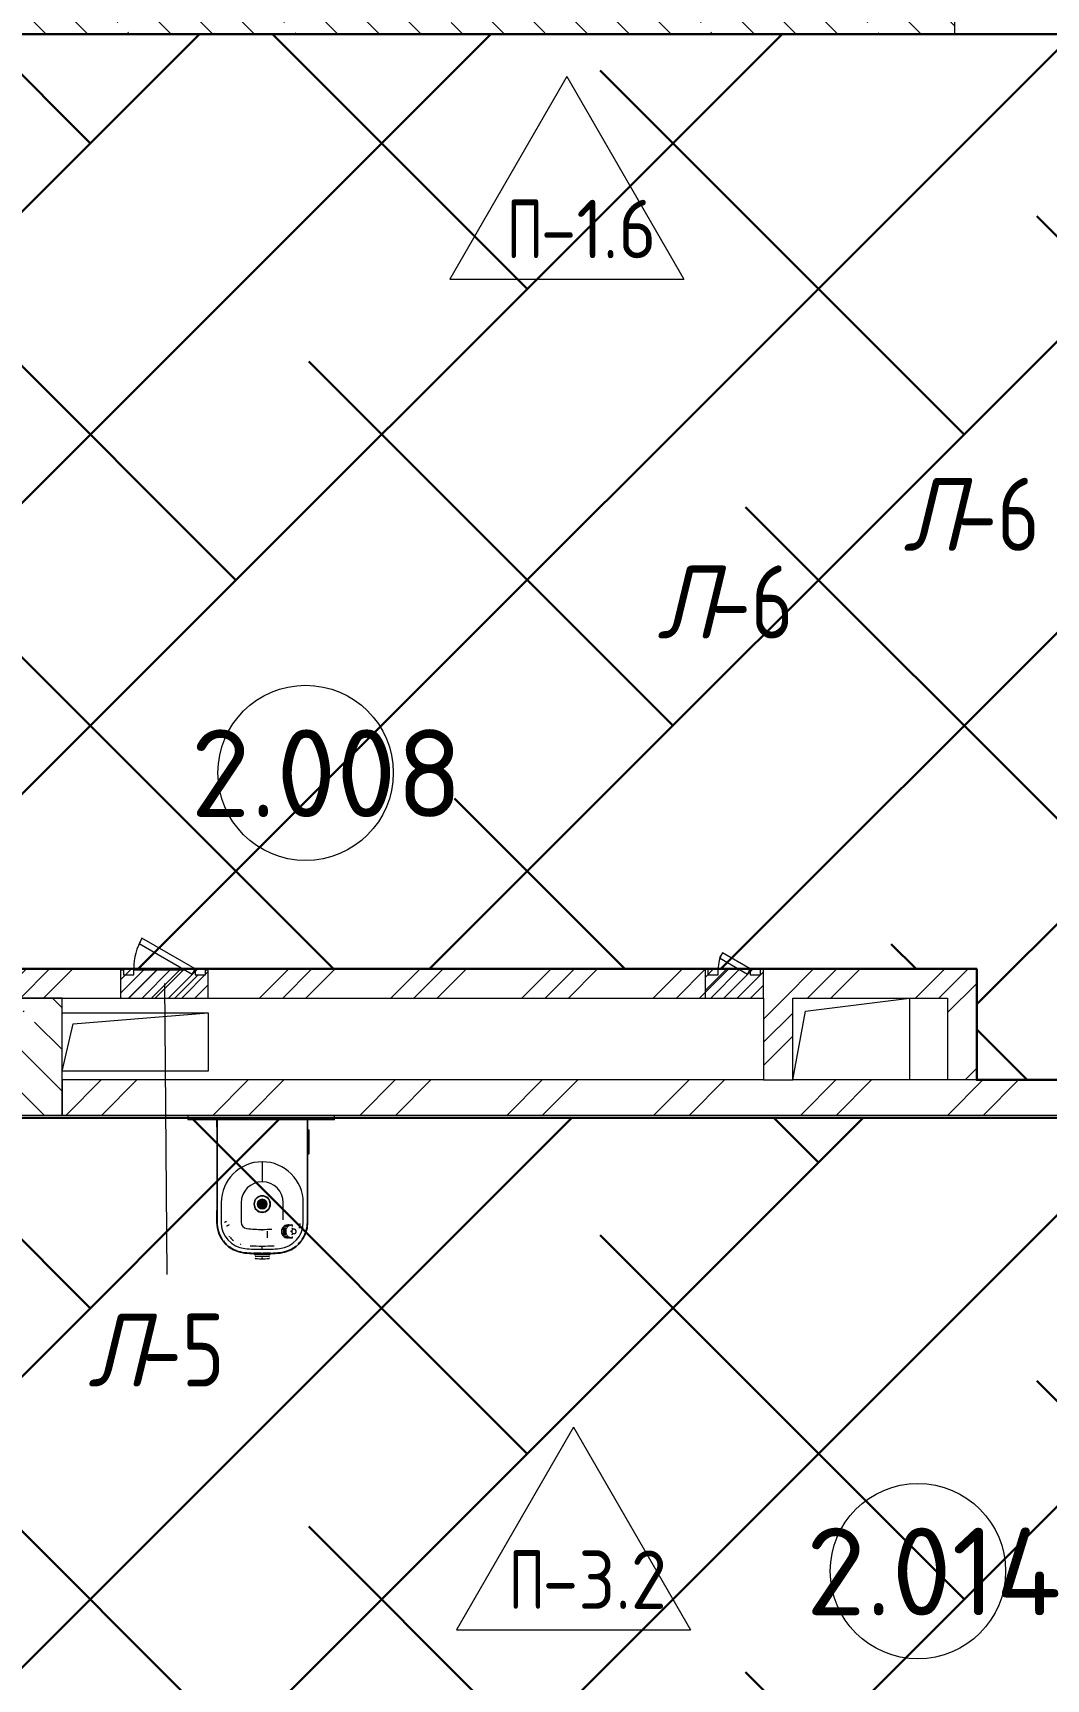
# Model space of a CAD drawing. Header units: millimetres. Extents: x -68946 to 690821, y -552984 to 293768.
# Drawn here: x 17249 to 20716, y -69550 to -63916 of the extents above; entities that cross this region are included whole.
import ezdxf

# ---------------------------------------------------------------- set-up
doc = ezdxf.new("R2010")
doc.units = ezdxf.units.MM
doc.linetypes.add('ADSK_Линия сетки', pattern=[2500, 2000, -250, 0, -250])
for name, color, linetype, lineweight in [('1.1) Стяжка 5 вып.', 30, 'Continuous', 30), ('1.3) Звуко-изол           5 вып.', 90, 'Continuous', 30), ('A-AREA-____-IDEN', 250, 'Continuous', 9), ('A-DETL-GENF-OTLN', 250, 'Continuous', 5), ('A-DOOR-____-IDEN', 250, 'Continuous', 9), ('A-DOOR-____-MCUT', 250, 'Continuous', 5), ('A-DOOR-____-OTLN', 250, 'Continuous', 5), ('A-FLOR-____-IDEN', 250, 'Continuous', 9), ('A-FLOR-____-OTLN', 250, 'Continuous', 9), ('A-GENM-____-MCUT', 250, 'Continuous', 25), ('A-GENM-____-OTLN', 250, 'Continuous', 9), ('A-GLAZ-____-OTLN', 250, 'Continuous', 5), ('A-WALL-____-MCUT', 250, 'Continuous', 13), ('A-WALL-____-PATT', 250, 'Continuous', 13), ('I-WALL-____-OTLN', 250, 'Continuous', 9), ('S-COLS-____-MCUT', 250, 'Continuous', 25), ('S-COLS-____-OTLN', 250, 'Continuous', 9), ('S-GRID-____-OTLN', 250, 'Continuous', 9)]:
    doc.layers.add(name, color=color, linetype=linetype, lineweight=lineweight)
doc.styles.add('ISOCPEUR_1', font='isocpeur.ttf', dxfattribs={"width": 0.9, "height": 250})
doc.styles.add('ISOCPEUR_2', font='isocpeur.ttf', dxfattribs={"height": 160})
doc.styles.add('ISOCPEUR_I_1', font='ГОСТ тип А.ttf', dxfattribs={"height": 2500})
pattern_1 = [(45, (-601.3, -122294.8), (-224.5064, 224.5064), []), (45, (-521.92, -122294.8), (0, 449.0128), []), (45, (-680.67, -122294.8), (0, 449.0128), [])]
pattern_2 = [(135, (-601.3, -122294.79), (-142.5612, -142.5612), []), (135, (-458.73, -122294.79), (-142.5612, -142.5612), [252.016, -50.403, 3.353, -47.05])]
pattern_3 = [(45, (125, 0), (-22.6274, 22.6274), [])]

# ---------------------------------------------------------------- blocks, each defined once
blk = doc.blocks.new('HDF-EBP_BASE - HDF-EBP_BASE-28709428-АР1_Маркировочный план 2 этажа С1')
at = {"layer": 'A-GENM-____-OTLN', "lineweight": 5}
for p, q in [((-254.381, 0), (-254.381, -15.875)), ((247.269, -15.875), (247.269, 0)), ((247.269, -15.875), (-254.381, -15.875))]:
    blk.add_line(p, q, dxfattribs=at)
blk = doc.blocks.new('HDF-EBP_SINK - HDF-EBP_SINK-V12-АР1_Маркировочный план 2 этажа С1')
at = {"layer": 'A-GENM-____-OTLN', "lineweight": 5}
for p, q in [((-156.6, -15.9), (-156.6, -41.3)), ((-156.6, -41.3), (-154.4, -41.3)), ((-154.4, -367.1), (-154.4, -15.9)), ((-154.4, -15.9), (-154.4, -367.1)), ((154.4, -15.9), (154.4, -367.1)), ((154.4, -367.1), (154.4, -15.9)), ((154.4, -41.3), (156.6, -41.3)), ((156.6, -41.3), (156.6, -15.9)), ((-154.4, -326.9), (-156.6, -326.9)), ((-156.6, -326.9), (-156.6, -367.1)), ((-140.4, -300.5), (-140.5, -367)), ((-72.1, -300.6), (-72.2, -367.1)), ((72.2, -358.4), (72.1, -300.6)), ((140.5, -367), (140.4, -300.5)), ((156.6, -326.9), (154.4, -326.9)), ((156.6, -367.1), (156.6, -326.9)), ((67.9, -392.4), (67.9, -390.6)), ((71.6, -383.4), (71.6, -413.5)), ((75, -393.5), (76.5, -393)), ((75, -393.5), (76.5, -393)), ((75, -396.8), (75, -393.5)), ((76.6, -393.5), (76.6, -396.8)), ((77.1, -407.2), (77.1, -388.9)), ((77.2, -388.1), (82.7, -388.1)), ((87.2, -381.6), (80.2, -381.6)), ((94.1, -378), (85.8, -378)), ((93, -376), (102.1, -376)), ((102.5, -376), (102.5, -381.2)), ((128.5, -371), (126.6, -387.1)), ((67.9, -406.3), (67.9, -404.6)), ((72.3, -396.8), (75, -396.8)), ((75, -399.9), (72.3, -399.9)), ((75, -396.8), (76.6, -396.8)), ((75, -403.2), (75, -399.9)), ((76.6, -399.9), (75, -399.9)), ((76.5, -403.7), (75, -403.2)), ((77.7, -404.1), (75, -403.2)), ((76.6, -399.9), (76.6, -403.2)), ((76.6, -403.2), (77.8, -403.6)), ((82.7, -408.8), (77.2, -408.8)), ((78, -396.8), (79.3, -396.8)), ((80.2, -415.3), (87.2, -415.3)), ((94.1, -418.9), (85.8, -418.9)), ((102.1, -421), (93, -421)), ((102.5, -408.7), (102.5, -410.5)), ((102.5, -415.7), (102.5, -420.9)), ((-28.6, -475.3), (-28.6, -473)), ((-3.1, -473), (-28.6, -473)), ((-28.6, -475.3), (-23.1, -475.3)), ((28.6, -475.3), (-28.6, -475.3)), ((-24.6, -484.4), (-23.8, -484.1)), ((24.6, -484.4), (-24.6, -484.4)), ((-23.8, -484.1), (-23.2, -484.1)), ((23.8, -484.1), (-23.8, -484.1)), ((22.2, -477.8), (-22.2, -477.8)), ((22.2, -484.1), (-22.2, -484.1)), ((2.6, -489.7), (-2.6, -489.7)), ((-2.6, -489.7), (2.6, -489.7)), ((2.6, -492), (-2.6, -492)), ((-2.6, -492), (2.6, -492)), ((28.6, -473), (3.1, -473)), ((23.1, -473), (28.6, -473)), ((23.2, -484.1), (23.8, -484.1)), ((23.8, -484.1), (24.6, -484.4)), ((28.6, -473), (28.6, -475.3))]:
    blk.add_line(p, q, dxfattribs=at)
at = {"layer": 'A-GENM-____-OTLN', "lineweight": 5, "flags": 128}
for points in [[(67.3, -398.5), (67.1, -395.3), (67.4, -392.1), (68.1, -389.5)], [(82.7, -376.6), (78.8, -377.9), (75.3, -380), (72.3, -382.6), (69.9, -385.7), (68.1, -389.1)], [(77.5, -386.9), (78.7, -384), (80.2, -381.6)], [(80.2, -381.6), (83, -379.5), (85.8, -378)], [(88.2, -376.2), (85.4, -376.4), (82.7, -376.6)], [(85.8, -378), (88.3, -377.3), (90.9, -376.8)], [(68, -407.2), (67.4, -404.9), (67.1, -401.7), (67.3, -398.5)], [(68.1, -407.8), (69.9, -411.3), (72.3, -414.4), (75.3, -417), (78.8, -419), (82.7, -420.3)], [(80.2, -415.3), (78.7, -412.9), (77.5, -410)], [(85.8, -418.9), (83, -417.4), (80.2, -415.3)], [(82.7, -420.3), (85.4, -420.5), (88.2, -420.7)], [(90.9, -420.1), (88.3, -419.6), (85.8, -418.9)], [(-28.6, -475.3), (-28.2, -475.6), (-27.7, -475.9), (-27.3, -476.1), (-26.9, -476.4), (-26.4, -476.6), (-25.9, -476.8), (-25.5, -477), (-25, -477.2), (-24.5, -477.3), (-24, -477.5), (-23.5, -477.6), (-23, -477.7), (-22.5, -477.7), (-22.2, -477.8)], [(-24.6, -489.5), (-24.6, -489.5), (-24.6, -489.6), (-24.6, -489.6), (-24.6, -489.7), (-24.6, -489.7), (-24.6, -489.7), (-24.6, -489.8), (-24.5, -489.8), (-24.5, -489.9), (-24.5, -489.9), (-24.5, -489.9), (-24.5, -490), (-24.5, -490), (-24.4, -490), (-24.4, -490.1), (-24.4, -490.1), (-24.4, -490.1), (-24.3, -490.2), (-24.3, -490.2), (-24.3, -490.2), (-24.2, -490.2), (-24.2, -490.3), (-24.2, -490.3), (-24.1, -490.3), (-24.1, -490.3), (-24.1, -490.4), (-24, -490.4), (-24, -490.4), (-24, -490.4), (-23.9, -490.4), (-23.9, -490.4), (-23.8, -490.4), (-23.8, -490.5), (-23.8, -490.5), (-23.7, -490.5)], [(-23.7, -490.5), (-16.7, -491.3), (-9.6, -491.8), (-2.6, -492)], [(2.6, -492), (9.7, -491.8), (16.8, -491.3), (23.7, -490.5)], [(22.2, -477.8), (22.7, -477.7), (23.2, -477.6), (23.7, -477.5), (24.2, -477.4), (24.7, -477.3), (25.2, -477.1), (25.7, -476.9), (26.1, -476.7), (26.6, -476.5), (27, -476.3), (27.5, -476), (27.9, -475.8), (28.3, -475.5), (28.6, -475.3)], [(23.7, -490.5), (23.8, -490.5), (23.8, -490.5), (23.9, -490.4), (23.9, -490.4), (23.9, -490.4), (24, -490.4), (24, -490.4), (24, -490.4), (24.1, -490.4), (24.1, -490.3), (24.1, -490.3), (24.2, -490.3), (24.2, -490.3), (24.2, -490.2), (24.3, -490.2), (24.3, -490.2), (24.3, -490.2), (24.4, -490.1), (24.4, -490.1), (24.4, -490.1), (24.4, -490), (24.5, -490), (24.5, -490), (24.5, -489.9), (24.5, -489.9), (24.5, -489.9), (24.5, -489.8), (24.6, -489.8), (24.6, -489.7), (24.6, -489.7), (24.6, -489.7), (24.6, -489.6), (24.6, -489.6), (24.6, -489.5), (24.6, -489.5)]]:
    blk.add_lwpolyline(points, dxfattribs=at)
at = {"layer": 'A-GENM-____-OTLN', "lineweight": 5}
for centre, radius in [((0, -304.7), 16.2), ((0, -304.7), 15.1), ((0, -304.7), 14.3), ((-11.5, -304.7), 2.38), ((-10, -298.9), 2.38), ((-10, -310.5), 2.38), ((-5.9, -304.7), 2.38), ((-5.8, -294.7), 2.38), ((-5.8, -314.7), 2.38), ((-2.8, -299.9), 2.38), ((-2.8, -309.5), 2.38), ((0, -293.2), 2.38), ((0, -316.2), 2.38), ((0, -304.7), 1.68), ((2.8, -299.9), 2.38), ((2.8, -309.5), 2.38), ((5.7, -294.7), 2.38), ((5.7, -314.7), 2.38), ((5.9, -304.7), 2.38), ((10, -298.9), 2.38), ((10, -310.5), 2.38), ((11.5, -304.7), 2.38)]:
    blk.add_circle(centre, radius, dxfattribs=at)
for centre, radius, start, end in [((0.2, -300.6), 140.6, 90.0806, 179.9517), ((-0.2, -300.6), 140.6, 0.0483, 89.9194), ((0.2, -300.6), 72.3, 90.1567, 179.9517), ((0, -304.7), 28.5, 0, 180), ((0, -304.7), 28.5, 0, 180), ((0, -304.7), 27.1, 0, 180), ((-0.2, -300.6), 72.3, 0.0483, 89.8433), ((0, -304.7), 28.5, 180, 360), ((0, -304.7), 28.5, 180, 360), ((0, -304.7), 27.1, 180, 0), ((0, -304.7), 16.2, 0, 180), ((0, -304.7), 16.2, 180, 0), ((0, -304.7), 15.1, 0, 180), ((0, -304.7), 15.1, 0, 180), ((0, -304.7), 15.1, 0, 180), ((0, -304.7), 15.1, 0, 180), ((0, -304.7), 15.1, 180, 360), ((0, -304.7), 15.1, 180, 0), ((0, -304.7), 15.1, 180, 0), ((0, -304.7), 15.1, 180, 0), ((0, -304.7), 14.3, 0, 180), ((0, -304.7), 14.3, 0, 180), ((0, -304.7), 14.3, 0, 180), ((0, -304.7), 14.3, 0, 180), ((0, -304.7), 14.3, 180, 360), ((0, -304.7), 14.3, 180, 0), ((0, -304.7), 14.3, 180, 0), ((0, -304.7), 14.3, 180, 0), ((-11.5, -304.7), 2.38, 360, 180), ((-11.5, -304.7), 2.38, 0, 180), ((-11.5, -304.7), 2.38, 180, 0), ((-11.5, -304.7), 2.38, 180, 360), ((-10, -298.9), 2.38, 0, 180), ((-10, -298.9), 2.38, 0, 180), ((-10, -298.9), 2.38, 180, 0), ((-10, -298.9), 2.38, 180, 360), ((-10, -310.5), 2.38, 0, 180), ((-10, -310.5), 2.38, 360, 180), ((-10, -310.5), 2.38, 180, 0), ((-10, -310.5), 2.38, 180, 0), ((0, -304.7), 11, 90, 270), ((-5.9, -304.7), 2.38, 0, 180), ((-5.9, -304.7), 2.38, 105, 180), ((-5.9, -304.7), 2.38, 180, 0), ((-5.9, -304.7), 2.38, 180, 255), ((-5.8, -294.7), 2.38, 0, 180), ((-5.8, -294.7), 2.38, 0, 180), ((-5.8, -294.7), 2.38, 180, 0), ((-5.8, -294.7), 2.38, 180, 360), ((-5.8, -314.7), 2.38, 0, 180), ((-5.8, -314.7), 2.38, 0, 180), ((-5.8, -314.7), 2.38, 180, 0), ((-5.8, -314.7), 2.38, 180, 0), ((-5.9, -304.7), 2.38, 0, 90), ((-5.9, -304.7), 2.38, 270, 0), ((-2.8, -299.9), 2.38, 0, 180), ((-2.8, -299.9), 2.38, 0, 180), ((-2.8, -299.9), 2.38, 180, 0), ((-2.8, -309.5), 2.38, 0, 180), ((-2.8, -309.5), 2.38, 180, 0), ((-2.8, -309.5), 2.38, 180, 0), ((-2.8, -299.9), 2.38, 195, 0), ((-2.8, -309.5), 2.38, 0, 165), ((0, -293.2), 2.38, 0, 180), ((0, -293.2), 2.38, 0, 180), ((0, -293.2), 2.38, 180, 0), ((0, -293.2), 2.38, 180, 255), ((0, -316.2), 2.38, 0, 180), ((0, -316.2), 2.38, 105, 180), ((0, -316.2), 2.38, 180, 0), ((0, -316.2), 2.38, 180, 0), ((0, -304.7), 1.68, 0, 180), ((0, -304.7), 1.68, 0, 180), ((0, -304.7), 1.68, 180, 0), ((0, -304.7), 1.68, 180, 0), ((0, -304.7), 11, 270, 90), ((2.8, -299.9), 2.38, 0, 180), ((2.8, -299.9), 2.38, 360, 180), ((2.8, -299.9), 2.38, 180, 0), ((2.8, -299.9), 2.38, 180, 345), ((2.8, -309.5), 2.38, 0, 180), ((2.8, -309.5), 2.38, 15, 180), ((2.8, -309.5), 2.38, 180, 0), ((2.8, -309.5), 2.38, 180, 0), ((0, -293.2), 2.38, 285, 0), ((0, -316.2), 2.38, 0, 75), ((5.7, -294.7), 2.38, 0, 180), ((5.7, -294.7), 2.38, 360, 180), ((5.7, -294.7), 2.38, 180, 0), ((5.7, -294.7), 2.38, 180, 0), ((5.7, -314.7), 2.38, 0, 180), ((5.7, -314.7), 2.38, 0, 180), ((5.7, -314.7), 2.38, 180, 0), ((5.7, -314.7), 2.38, 180, 0), ((5.9, -304.7), 2.38, 90.0554, 180), ((5.9, -304.7), 2.38, 0, 180), ((5.9, -304.7), 2.38, 90, 180), ((5.9, -304.7), 2.38, 180, 0), ((5.9, -304.7), 2.38, 180, 270), ((5.9, -304.7), 2.38, 0, 75), ((5.9, -304.7), 2.38, 285, 0), ((10, -298.9), 2.38, 0, 180), ((10, -298.9), 2.38, 0, 180), ((10, -298.9), 2.38, 180, 0), ((10, -298.9), 2.38, 180, 360), ((10, -310.5), 2.38, 0, 180), ((10, -310.5), 2.38, 360, 180), ((10, -310.5), 2.38, 180, 0), ((10, -310.5), 2.38, 180, 0), ((11.5, -304.7), 2.38, 0, 180), ((11.5, -304.7), 2.38, 0, 180), ((11.5, -304.7), 2.38, 180, 0), ((11.5, -304.7), 2.38, 180, 0), ((-50.8, -367.1), 105.8, 180, 264.535), ((-50.8, -367.1), 103.6, 180, 213.814), ((-50.8, -367.1), 103.6, 180, 195.4934), ((-50.3, -367.1), 90.2, 179.9517, 264.2224), ((-50.3, -367.1), 21.9, 179.9517, 264.2224), ((-4.3, 87.2), 478.5, 264.2224, 270.5192), ((4.3, 87.2), 478.5, 269.4808, 273.4686), ((50.3, -367.1), 90.2, 275.7776, 0.0483), ((50.8, -367.1), 105.8, 275.465, 360), ((94.7, -398.5), 13.1, 37.513, 57.2889), ((50.8, -367.1), 103.6, 326.186, 0), ((50.8, -367.1), 103.6, 344.5066, 360), ((-50.8, -367.1), 103.6, 200.6535, 211.4163), ((-50.8, -367.1), 103.6, 217.8768, 226.8402), ((-50.8, -367.1), 103.6, 230.721, 264.535), ((-50.7, -367), 78.7, 217.0387, 219.2483), ((-50.8, -367.1), 103.6, 233.1187, 243.8815), ((-50.4, -367.7), 78.4, 220.2117, 232.1223), ((-50.4, -367.7), 78.4, 251.32, 252.7791), ((0.1, 182.5), 631, 266.2538, 273.6897), ((50.8, -367.1), 103.6, 275.465, 309.279), ((50.8, -367.1), 103.6, 296.1185, 306.8813), ((94.7, -398.5), 4.73, 345.7649, 26.4947), ((94.7, -398.5), 13.1, 305.7005, 322.487), ((95.2, -398.5), 17.2, 329.6559, 330), ((50.8, -367.1), 103.6, 313.3418, 322.3052), ((50.8, -367.1), 103.6, 328.5837, 339.3465), ((-50.8, -367.1), 103.6, 248.5711, 264.535), ((0, 163.9), 639.2, 264.535, 267.5504), ((0, 163.9), 637, 264.535, 270), ((0, 163.9), 637, 264.535, 270), ((-4.3, 87.2), 546.8, 264.2224, 270.4544), ((0, 163.9), 639.2, 267.6208, 267.7358), ((0, 163.9), 639.2, 267.8004, 267.927), ((4.3, 87.2), 546.8, 269.5456, 275.7776), ((0, 163.9), 637, 270, 275.465), ((0, 163.9), 637, 270, 275.465), ((0, 163.9), 639.2, 272.515, 275.465), ((50.8, -367.1), 103.6, 275.465, 290.9584)]:
    blk.add_arc(centre, radius, start, end, dxfattribs=at)
for centre, major_axis, start_param, end_param in [((75.8, -398.3), (0, 5), 0.221966, 1.262588), ((75.8, -398.3), (0, 5), 1.879005, 2.919627), ((78.8, -398.3), (0, 5.94), 1.312399, 1.570796), ((78.8, -398.3), (0, 5.94), 1.570796, 1.829193), ((75.8, -398.3), (0, 5), 3.357204, 4.367651), ((75.8, -398.3), (0, 5), 5.020598, 5.432897)]:
    blk.add_ellipse(centre, major_axis=major_axis, ratio=0.731354, start_param=start_param, end_param=end_param, dxfattribs=at)
for points, knots in [([(0, -160), (0, -160.8), (0, -162.5), (0, -165), (0, -167.3), (0, -169.2), (0, -170.8), (0, -172), (0, -172.7), (0, -173.2), (0, -173.6), (0, -174.4), (0, -175.8), (0, -178.5), (0, -182.4), (0, -185.8), (0, -188.6), (0, -190.8), (0, -193.1), (0, -195.3), (0, -197.5), (0, -199.7), (0, -202), (0, -205.1), (0, -209), (0, -213.7), (0, -220), (0, -225), (0, -228.3)], [-1, -1, -1, -1, -0.972222, -0.944444, -0.916667, -0.888889, -0.861111, -0.833333, -0.805556, -0.777778, -0.75, -0.722222, -0.666667, -0.611111, -0.555556, -0.5, -0.472222, -0.444444, -0.416667, -0.388889, -0.361111, -0.333333, -0.305556, -0.277778, -0.222222, -0.166667, -0.111111, 0, 0, 0, 0]), ([(-128.6, -367.4), (-128.2, -367.2), (-127.4, -366.7), (-126.2, -366), (-124.8, -365.1), (-123.5, -364.3), (-123.2, -364.1), (-123.2, -364.1)], [-1, -1, -1, -1, -0.857143, -0.714286, -0.571429, -0.285714, 0, 0, 0, 0]), ([(-121.6, -380), (-121, -379.6), (-119.7, -378.9), (-117.9, -377.9), (-116.7, -377.3), (-116.3, -377), (-116.2, -377)], [-1, -1, -1, -1, -0.7857143, -0.5714286, -0.2857143, -0.1428571, -0.1428571, -0.1428571, -0.1428571]), ([(-116.1, -376.9), (-116.1, -376.9), (-115.6, -376.6), (-113.6, -375.6), (-111.8, -374.5)], [-1, -1, -1, -1, -0.8571429, -0.5714286, -0.5714286, -0.5714286, -0.5714286]), ([(68.1, -389.1), (68.1, -389.3), (68, -389.5), (68, -389.9), (68, -390.1), (67.9, -390.4), (67.9, -390.7), (68, -391), (68, -391.2)], [0, 0, 0, 0, 0.1, 0.15, 0.2, 0.25, 0.3, 0.4, 0.4, 0.4, 0.4]), ([(77.2, -408.8), (77.1, -408.1), (77.2, -406.7), (77.5, -404.8), (77.8, -403.5), (78, -402.7), (78.1, -402.1), (78.2, -401.5), (78.4, -400.9), (78.5, -400.3), (78.6, -399.7), (78.6, -399.1), (78.6, -398.5), (78.6, -397.8), (78.6, -397.2), (78.5, -396.6), (78.4, -396), (78.2, -395.4), (78.1, -394.8), (78, -394.2), (77.8, -393.5), (77.5, -392.1), (77.2, -390.2), (77.1, -388.8), (77.2, -388.1)], [0, 0, 0, 0, 0.111111, 0.222222, 0.277778, 0.305556, 0.333333, 0.361111, 0.388889, 0.416667, 0.444444, 0.472222, 0.5, 0.527778, 0.555556, 0.583333, 0.611111, 0.638889, 0.666667, 0.694444, 0.722222, 0.777778, 0.888889, 1, 1, 1, 1]), ([(82.7, -388.1), (82.1, -389.3), (81.2, -391.9), (80.5, -395.8), (80.4, -399), (80.6, -401.3), (80.8, -402.9), (81.2, -404.5), (81.7, -406.5), (82.3, -407.9), (82.7, -408.8)], [0, 0, 0, 0, 0.2, 0.4, 0.55, 0.625, 0.7, 0.775, 0.85, 1, 1, 1, 1]), ([(94.3, -376.6), (95.7, -376.5), (98.2, -376.3), (100.8, -376), (102.2, -375.9), (102.5, -376), (102.5, -376)], [0, 0, 0, 0, 0.1666667, 0.3333333, 0.5, 0.6188068, 0.6188068, 0.6188068, 0.6188068]), ([(105, -406.4), (104.7, -406.3), (104.2, -405.8), (103.7, -404.9), (103.4, -404.2), (103.2, -403.7), (103.1, -403.3), (103, -402.9), (102.8, -402.3), (102.7, -401.6), (102.6, -401), (102.5, -400.5), (102.5, -399.9), (102.4, -399.2), (102.4, -398.4), (102.4, -397.7), (102.5, -397.1), (102.5, -396.6), (102.6, -395.7), (102.8, -394.9), (102.9, -394.4)], [-1, -1, -1, -1, -0.8, -0.7, -0.65, -0.6, -0.575, -0.55, -0.5, -0.45, -0.4, -0.375, -0.35, -0.3, -0.25, -0.2, -0.175, -0.15, -0.1, 0, 0, 0, 0]), ([(111, -390.3), (111.3, -390.4), (111.7, -390.6), (112.1, -391), (112.4, -391.2), (112.5, -391.3), (112.6, -391.4), (112.7, -391.5), (112.8, -391.6), (113, -391.8), (113.3, -392.2), (113.6, -392.6), (113.8, -393), (113.9, -393.3), (113.9, -393.5), (114, -393.7), (114.1, -394.1), (114.2, -394.5), (114.4, -395.2), (114.6, -396.1), (114.7, -397.1), (114.8, -397.9), (114.8, -398.3), (114.9, -398.6), (114.8, -398.9), (114.8, -399.4), (114.7, -400.1), (114.6, -401), (114.4, -401.9), (114.2, -402.5), (114.1, -402.9), (114, -403.2), (113.9, -403.4), (113.9, -403.5), (113.8, -403.7), (113.7, -404), (113.6, -404.3), (113.3, -404.8), (113, -405.1), (112.8, -405.3), (112.6, -405.4), (112.5, -405.6), (112.4, -405.7), (112.1, -406), (111.8, -406.2), (111.4, -406.4), (110.8, -406.7), (110.1, -406.9), (108.9, -407.1), (107.2, -407), (105.8, -406.7), (105, -406.4)], [-1, -1, -1, -1, -0.944444, -0.916667, -0.902778, -0.895833, -0.888889, -0.881944, -0.875, -0.861111, -0.833333, -0.805556, -0.791667, -0.784722, -0.777778, -0.770833, -0.763889, -0.75, -0.736111, -0.722222, -0.694444, -0.680556, -0.673611, -0.666667, -0.659722, -0.652778, -0.638889, -0.611111, -0.597222, -0.583333, -0.569444, -0.5625, -0.559028, -0.555556, -0.548611, -0.541667, -0.527778, -0.5, -0.472222, -0.458333, -0.451389, -0.444444, -0.430556, -0.416667, -0.388889, -0.361111, -0.333333, -0.277778, -0.222222, -0.111111, 0, 0, 0, 0]), ([(0, -459.6), (0, -458.7), (0, -457), (0, -454.6), (0, -452.3), (0, -450.4), (0, -449.1), (0, -448.5), (0, -448.4)], [-1, -1, -1, -1, -0.9722222, -0.9444444, -0.9166667, -0.8888889, -0.8611111, -0.852685, -0.852685, -0.852685, -0.852685]), ([(17.9, -414.5), (17.9, -414.5), (17.9, -413.9), (17.9, -410.9), (17.9, -406.2), (17.9, -401.9), (18, -398.8), (18, -397.1)], [-1, -1, -1, -1, -0.8571429, -0.5714286, -0.4285714, -0.2857143, -0.1428571, -0.1428571, -0.1428571, -0.1428571]), ([(17.9, -420.8), (17.9, -420.1), (17.9, -418.7), (17.9, -416.6), (17.9, -415.2), (17.9, -414.7), (17.9, -414.6)], [-1, -1, -1, -1, -0.7857143, -0.5714286, -0.2857143, -0.1428571, -0.1428571, -0.1428571, -0.1428571]), ([(68, -405.8), (68, -405.9), (67.9, -406.2), (67.9, -406.5), (68, -406.8), (68, -407), (68, -407.4), (68.1, -407.6), (68.1, -407.8)], [0.6, 0.6, 0.6, 0.6, 0.7, 0.75, 0.8, 0.85, 0.9, 1, 1, 1, 1]), ([(102.4, -420.9), (102.4, -421), (101.5, -421), (98.2, -420.7), (95.7, -420.4), (94.3, -420.3)], [0.3811932, 0.3811932, 0.3811932, 0.3811932, 0.6666667, 0.8333333, 1, 1, 1, 1])]:
    blk.add_open_spline(points, degree=3, knots=knots, dxfattribs=at)
for points in [[(-123.2, -364.1), (-123.2, -364.1), (-123, -364), (-122.7, -363.8)], [(0, -395.6), (0, -394.2), (0, -392.7), (0, -391.3)], [(77.2, -388.1), (77.2, -387.9), (77.3, -387.5), (77.4, -387.1), (77.5, -386.9)], [(87.2, -381.6), (86.4, -382.5), (84.8, -384.4), (83.4, -386.8), (82.7, -388.1)], [(94.1, -378), (93, -378.4), (90.7, -379.4), (88.4, -380.8), (87.2, -381.6)], [(91.2, -376), (90.4, -376.1), (89.3, -376.2), (88.2, -376.2)], [(90.9, -376.8), (91.7, -376.6), (93.1, -376.3), (93.6, -376.1), (93.6, -376.1)], [(93.6, -376.8), (93.9, -376.7), (94.1, -376.7), (94.3, -376.6)], [(99.3, -376.8), (98.5, -377), (96.8, -377.3), (95, -377.8), (94.1, -378)], [(102.4, -376.1), (102.2, -376.2), (101.1, -376.5), (99.3, -376.8)], [(102.9, -394.4), (103.2, -393.3), (103.8, -391.5), (104.6, -390.7), (105, -390.5)], [(105, -390.5), (106.2, -390.1), (108.3, -389.7), (110.1, -390), (111, -390.3)], [(77.5, -410), (77.4, -409.8), (77.3, -409.5), (77.2, -409), (77.2, -408.8)], [(82.7, -408.8), (83.4, -410.1), (84.8, -412.5), (86.4, -414.5), (87.2, -415.3)], [(87.2, -415.3), (88.4, -416.1), (90.7, -417.5), (93, -418.5), (94.1, -418.9)], [(88.2, -420.7), (89.3, -420.8), (90.4, -420.8), (91.2, -420.9)], [(93.6, -420.8), (93.6, -420.8), (93.1, -420.6), (91.7, -420.3), (90.9, -420.1)], [(94.3, -420.3), (94.1, -420.3), (93.9, -420.2), (93.6, -420.1)], [(94.1, -418.9), (95, -419.2), (96.8, -419.6), (98.5, -419.9), (99.3, -420.1)], [(99.3, -420.1), (100.2, -420.3), (101.6, -420.6), (102.3, -420.8), (102.4, -420.8)], [(102.4, -409.9), (102.4, -409.6), (102.4, -409.3), (102.3, -409.1)]]:
    blk.add_open_spline(points, degree=3, dxfattribs=at)
blk = doc.blocks.new('Elkay_logo - Elkay_logo-28709096-АР1_Маркировочный план 2 этажа С1')
at = {"layer": 'A-GENM-____-OTLN', "lineweight": 5}
for p, q in [((58753.4, 54625), (58757.3, 54625)), ((58757.3, 54624.2), (58757.3, 54625)), ((58757.3, 54625), (58757.3, 54624.2)), ((58757.3, 54624.2), (58757.3, 54541.7)), ((58757.3, 54623.2), (58758.1, 54623.2)), ((58758.1, 54623.2), (58758.1, 54542.7)), ((58757.3, 54542.7), (58758.1, 54542.7)), ((58757.3, 54540.9), (58753.4, 54540.9)), ((58757.3, 54541.7), (58757.3, 54540.9)), ((58757.3, 54540.9), (58757.3, 54541.7))]:
    blk.add_line(p, q, dxfattribs=at)
blk = doc.blocks.new('_Wn_-As_OpeningMEP_floor__Rectangular - _Wn_-As_OpeningMEP_floor__Rectangular-32466869-АР1_Маркировочный план 2 этажа С1')
at = {"layer": 'A-DETL-GENF-OTLN'}
for p, q in [((-212.3, 112.2), (250, 150)), ((-250, -50), (-212.3, 112.2))]:
    blk.add_line(p, q, dxfattribs=at)
blk = doc.blocks.new('_Wn_-As_OpeningMEP_floor__Rectangular - _Wn_-As_OpeningMEP_floor__Rectangular-32466841-АР1_Маркировочный план 2 этажа С1')
at = {"layer": 'A-DETL-GENF-OTLN'}
for p, q in [((-156, 146), (200, 190)), ((-200, -90), (-156, 146))]:
    blk.add_line(p, q, dxfattribs=at)
blk = doc.blocks.new('АР_Люк - ЛРС_ВК_300х400_внутренний_RAL 9003-42734016-АР1_Маркировочный план 2 этажа С1')
at = {"layer": 'A-DOOR-____-OTLN'}
h = blk.add_hatch(dxfattribs=at)
h.set_pattern_fill('FP_53', color=256, style=0, pattern_type=2)
h.set_pattern_definition(pattern_3)
h.paths.add_polyline_path([(275, 50), (-25, 50), (-25, -50), (275, -50)])
at = {"layer": 'A-DETL-GENF-OTLN'}
for p, q in [((275, 50), (-25, 50)), ((-25, 50), (-25, -50)), ((275, -50), (275, 50)), ((-25, -50), (275, -50))]:
    blk.add_line(p, q, dxfattribs=at)
at = {"layer": 'A-DOOR-____-MCUT', "lineweight": 5}
for p, q in [((48.1, 155), (38.1, 137.7)), ((38.1, 137.7), (220, 32.7)), ((230, 50), (48.1, 155)), ((20, 50), (-15, 50)), ((-15, 50), (-15, 30)), ((-15, 30), (20, 30)), ((20, 30), (20, 50)), ((220, 32.7), (230, 50)), ((265, 50), (230, 50)), ((230, 50), (230, 30)), ((230, 30), (265, 30)), ((265, 30), (265, 50))]:
    blk.add_line(p, q, dxfattribs=at)
blk.add_arc((230, 50), 210, 150, 180, dxfattribs=at)
at = {"layer": 'A-DOOR-____-OTLN'}
blk.add_line((230, 50), (48.1, 155), dxfattribs=at)
blk = doc.blocks.new('ASML_АР_Отделка Люка - ВО Отделка люков_Грунтовка 0_Шпатлевка 0_Окраска 0_0-42467640-АР1_Маркировочный план 2 этажа С1')
at = {"layer": 'A-GENM-____-MCUT', "lineweight": 5}
for p, q in [((-140, 3), (-150, 3)), ((-150, 3), (-150, 0)), ((65, 3), (-105, 3)), ((150, 3), (140, 3)), ((150, 0), (150, 3)), ((-150, 0), (-140, 0)), ((-105, 0), (70.2, 0)), ((103.3, 0), (105, 0)), ((140, 0), (150, 0))]:
    blk.add_line(p, q, dxfattribs=at)
blk = doc.blocks.new('АР_Люк - ЛРС_ВК_200х200_внутренний_RAL 9006-42736552-АР1_Маркировочный план 2 этажа С1')
at = {"layer": 'A-DOOR-____-OTLN'}
h = blk.add_hatch(dxfattribs=at)
h.set_pattern_fill('FP_53', color=256, style=0, pattern_type=2)
h.set_pattern_definition(pattern_3)
h.paths.add_polyline_path([(225, -50), (225, 50), (25, 50), (25, -50), (31.7, -50)])
at = {"layer": 'A-DETL-GENF-OTLN'}
for p, q in [((225, 50), (25, 50)), ((25, 50), (25, -50)), ((225, -50), (225, 50)), ((25, -50), (225, -50))]:
    blk.add_line(p, q, dxfattribs=at)
at = {"layer": 'A-DOOR-____-MCUT', "lineweight": 5}
for p, q in [((84.7, 105), (74.7, 87.7)), ((74.7, 87.7), (170, 32.7)), ((180, 50), (84.7, 105)), ((70, 50), (35, 50)), ((35, 50), (35, 30)), ((35, 30), (70, 30)), ((70, 30), (70, 50)), ((170, 32.7), (180, 50)), ((215, 50), (180, 50)), ((180, 50), (180, 30)), ((180, 30), (215, 30)), ((215, 30), (215, 50))]:
    blk.add_line(p, q, dxfattribs=at)
blk.add_arc((180, 50), 110, 150, 180, dxfattribs=at)
at = {"layer": 'A-DOOR-____-OTLN'}
blk.add_line((180, 50), (84.7, 105), dxfattribs=at)
blk = doc.blocks.new('AAR_СКБ_Марка_Перекрытия - Марка пола-17325028-АР1_Маркировочный план 2 этажа С1')
at = {"layer": 'A-FLOR-____-IDEN'}
for p, q in [((0, 6.932), (-4.002, 0)), ((0, 6.932), (4.002, 0)), ((-4.002, 0), (4.002, 0))]:
    blk.add_line(p, q, dxfattribs=at)
blk = doc.blocks.new('AAR_СКБ_Марка_Помещения_мал - Номер-28977439-АР1_Маркировочный план 2 этажа С1')
at = {"layer": 'A-AREA-____-IDEN'}
blk.add_circle((-0.028, 0), 3, dxfattribs=at)

msp = doc.modelspace()

# ---------------------------------------------------------------- hatches: boundary and pattern name
at = {"layer": '1.1) Стяжка 5 вып.', "lineweight": 30, "true_color": 0xf26722}
h = msp.add_hatch(dxfattribs=at)
h.set_pattern_fill('ANSI32', color=30, scale=222)
h.paths.add_polyline_path([(21648.7078, -63919.7883), (15718.7078, -63919.7883), (15718.7078, -67119.7878), (20478.7078, -67119.7878), (20478.7078, -67499.7878), (21368.7078, -67499.7878), (21368.7078, -67119.7878), (21368.7078, -65349.7878), (21648.7078, -65349.7878)])
h = msp.add_hatch(dxfattribs=at)
h.set_pattern_fill('ANSI32', color=30, scale=222)
h.paths.add_polyline_path([(68448.7078, -67629.7872), (49458.6859, -67629.7872), (49458.6859, -67829.7878), (49038.7078, -67829.7878), (49038.7078, -67629.7872), (45158.7078, -67629.7872), (45158.7078, -67829.7878), (44738.7078, -67829.7878), (44738.7078, -67629.7872), (40658.7078, -67629.7872), (40658.7078, -67829.7878), (40238.7078, -67829.7878), (40238.7078, -67629.7872), (35758.6859, -67629.7872), (35758.6859, -67829.7878), (35336.9036, -67829.7878), (35336.9036, -67629.7872), (32053.7078, -67629.7872), (-363.3141, -67629.7872), (-363.3141, -70919.7878), (68448.7078, -70919.7878)])
at = {"layer": '1.3) Звуко-изол           5 вып.', "lineweight": 30}
h = msp.add_hatch(dxfattribs=at)
h.set_pattern_fill('ANSI38', color=256, scale=222)
h.paths.add_polyline_path([(21648.7078, -63919.7883), (15718.7078, -63919.7883), (15718.7078, -67119.7878), (20478.7078, -67119.7878), (20478.7078, -67499.7878), (21368.7078, -67499.7878), (21368.7078, -67119.7878), (21368.7078, -65349.7878), (21648.7078, -65349.7878)])
h = msp.add_hatch(dxfattribs=at)
h.set_pattern_fill('ANSI38', color=256, scale=222)
h.paths.add_polyline_path([(68448.7078, -67629.7872), (49458.6859, -67629.7872), (49458.6859, -67829.7878), (49038.7078, -67829.7878), (49038.7078, -67629.7872), (45158.7078, -67629.7872), (45158.7078, -67829.7878), (44738.7078, -67829.7878), (44738.7078, -67629.7872), (40658.7078, -67629.7872), (40658.7078, -67829.7878), (40238.7078, -67829.7878), (40238.7078, -67629.7872), (35758.6859, -67629.7872), (35758.6859, -67829.7878), (35336.9036, -67829.7878), (35336.9036, -67629.7872), (32053.7078, -67629.7872), (-363.3141, -67629.7872), (-363.3141, -70919.7878), (68448.7078, -70919.7878)])
at = {"layer": 'A-WALL-____-PATT', "lineweight": 15, "true_color": 0x000000}
h = msp.add_hatch(dxfattribs=at)
h.set_pattern_fill('FP_23', color=18, style=0, pattern_type=2)
h.set_pattern_definition(pattern_2)
h.paths.add_polyline_path([(22043.7078, -63919.7883), (22043.7078, -63719.7883), (21303.6859, -63719.7883), (21303.6859, -63919.7883), (21798.7078, -63919.7883)])
h.paths.add_polyline_path([(20403.6859, -63919.7883), (20403.6859, -63719.7883), (13198.7456, -63719.7883), (13198.7456, -63919.7883), (19906.1566, -63919.7883)])
h = msp.add_hatch(dxfattribs=at)
h.set_pattern_fill('FP_7', color=18, style=0, pattern_type=2)
h.set_pattern_definition(pattern_1)
h.paths.add_polyline_path([(20378.7078, -67219.7878), (20378.7078, -67119.7878), (19738.7078, -67119.7878), (19738.7078, -67139.7878), (19703.7078, -67139.7878), (19703.7078, -67119.7878), (19693.7078, -67137.1083), (19663.7078, -67119.7878), (19593.7078, -67119.7878), (19593.7078, -67139.7878), (19558.7078, -67139.7878), (19558.7078, -67119.7878), (17848.7078, -67119.7878), (17848.7078, -67122.7878), (17838.7078, -67122.7878), (17838.7078, -67139.7878), (17803.7078, -67139.7878), (17803.7078, -67122.7878), (17801.9758, -67122.7878), (17793.7078, -67137.1083), (17768.904, -67122.7878), (17593.7078, -67122.7878), (17593.7078, -67139.7878), (17558.7078, -67139.7878), (17557.7078, -67122.7878), (17548.7078, -67122.7878), (17548.7078, -67119.7878), (15318.6859, -67119.7878), (15318.6859, -67219.7878), (19906.1566, -67219.7878)])
h = msp.add_hatch(dxfattribs=at)
h.set_pattern_fill('FP_7', color=18, style=0, pattern_type=2)
h.set_pattern_definition(pattern_1)
h.paths.add_polyline_path([(20378.7078, -67499.7878), (20478.7078, -67499.7878), (20478.7078, -67119.7878), (20378.7078, -67119.7878), (20378.7078, -67271.1243)])
h = msp.add_hatch(dxfattribs=at)
h.set_pattern_fill('FP_7', color=18, style=0, pattern_type=2)
h.set_pattern_definition(pattern_1)
h.paths.add_polyline_path([(19748.7078, -67499.7878), (19848.7078, -67499.7878), (19848.7078, -67219.7878), (19748.7078, -67219.7878), (19748.7078, -67271.1243)])
at = {"layer": 'S-COLS-____-OTLN', "lineweight": 5, "true_color": 0x000000}
h = msp.add_hatch(dxfattribs=at)
h.set_pattern_fill('FP_23', color=18, style=0, pattern_type=2)
h.set_pattern_definition(pattern_2)
h.paths.add_polyline_path([(16948.7078, -67619.7878), (17348.7078, -67619.7878), (17348.7078, -67219.7878), (16948.7078, -67219.7878), (16948.7078, -67499.7878)])

# ---------------------------------------------------------------- linework, layer by layer
at = {"layer": '1.1) Стяжка 5 вып.', "lineweight": 30}
for points in [[(21368.7078, -67119.7878), (21648.7078, -67119.7878), (21648.7078, -63919.7883), (15718.7078, -63919.7883), (15718.7078, -67119.7878), (20478.7078, -67119.7878)], [(21368.7078, -67119.7878), (21368.7078, -67499.7878), (20478.7078, -67499.7878), (20478.7078, -67119.7878)]]:
    msp.add_lwpolyline(points, dxfattribs=at)
msp.add_lwpolyline([(-363.3141, -67629.7872), (68448.7078, -67629.7872), (68448.7078, -70919.7878), (-363.3141, -70919.7878)], close=True, dxfattribs=at)
at = {"layer": 'A-DOOR-____-IDEN', "color": 18, "true_color": 0x000000}
msp.add_line((17698.7078, -67169.7878), (17707.1788, -68165.2642), dxfattribs=at)
at = {"layer": 'A-FLOR-____-OTLN', "color": 18, "lineweight": 5, "true_color": 0x000000}
for p, q in [((20248.7078, -67219.7878), (20248.7078, -67499.7878)), ((17348.7078, -67269.7872), (17848.7078, -67269.7872)), ((17848.7078, -67269.7872), (17848.7078, -67469.7872)), ((17848.7078, -67469.7872), (17348.7078, -67469.7872))]:
    msp.add_line(p, q, dxfattribs=at)
at = {"layer": 'A-WALL-____-MCUT', "color": 18, "lineweight": 15, "true_color": 0x000000}
for p, q in [((20403.6859, -63919.7883), (20403.6859, -63719.7883)), ((15718.7078, -63919.7883), (20403.6859, -63919.7883)), ((17548.7078, -67119.7878), (15718.7078, -67119.7878)), ((19558.7078, -67119.7878), (17848.7078, -67119.7878)), ((19663.7078, -67119.7878), (19593.7078, -67119.7878)), ((20478.7078, -67119.7878), (19738.7078, -67119.7878)), ((20478.7078, -67499.7878), (20478.7078, -67119.7878)), ((15318.6859, -67219.7878), (19748.7078, -67219.7878)), ((19748.7078, -67219.7878), (19748.7078, -67499.7878)), ((19848.7078, -67219.7878), (20378.7078, -67219.7878)), ((19848.7078, -67499.7878), (19848.7078, -67219.7878)), ((20378.7078, -67219.7878), (20378.7078, -67499.7878)), ((19748.7078, -67499.7878), (17348.7078, -67499.7878)), ((17348.7078, -67499.7878), (17348.7078, -67619.7878)), ((19748.7078, -67499.7878), (19848.7078, -67499.7878)), ((21678.7078, -67499.7878), (19848.7078, -67499.7878)), ((17348.7078, -67619.7878), (21798.7078, -67619.7878))]:
    msp.add_line(p, q, dxfattribs=at)
at = {"layer": 'A-WALL-____-PATT', "color": 18, "linetype": 'Continuous', "lineweight": 15, "true_color": 0x000000}
for p, q in [((17362.4214, -67619.7878), (17482.4214, -67499.7878)), ((17484.3157, -67619.7878), (17604.3157, -67499.7878)), ((17865.3157, -67619.7878), (17985.3157, -67499.7878)), ((17987.2101, -67619.7878), (18107.2101, -67499.7878)), ((18368.2101, -67619.7878), (18488.2101, -67499.7878)), ((18490.1044, -67619.7878), (18610.1044, -67499.7878)), ((18871.1044, -67619.7878), (18991.1044, -67499.7878)), ((18992.9988, -67619.7878), (19112.9988, -67499.7878)), ((19373.9988, -67619.7878), (19493.9988, -67499.7878)), ((19495.8931, -67619.7878), (19615.8931, -67499.7878)), ((19876.8931, -67619.7878), (19996.8931, -67499.7878)), ((19998.7875, -67619.7878), (20118.7875, -67499.7878)), ((20379.7875, -67619.7878), (20499.7875, -67499.7878)), ((20501.6818, -67619.7878), (20621.6818, -67499.7878))]:
    msp.add_line(p, q, dxfattribs=at)
at = {"layer": 'I-WALL-____-OTLN', "color": 18, "lineweight": 15, "true_color": 0x000000}
msp.add_line((21303.6859, -63919.7883), (20403.6859, -63919.7883), dxfattribs=at)
at = {"layer": 'S-COLS-____-MCUT', "color": 18, "lineweight": 5, "true_color": 0x000000}
for p, q in [((17348.7078, -67219.7878), (16948.7078, -67219.7878)), ((17348.7078, -67499.7878), (17348.7078, -67219.7878)), ((16948.7078, -67619.7878), (17348.7078, -67619.7878))]:
    msp.add_line(p, q, dxfattribs=at)
at = {"layer": 'S-COLS-____-OTLN', "color": 18, "lineweight": 5, "true_color": 0x000000}
msp.add_line((17348.7078, -67619.7878), (17348.7078, -67499.7878), dxfattribs=at)
at = {"layer": 'S-GRID-____-OTLN', "color": 18, "linetype": 'ADSK_Линия сетки', "true_color": 0x000000}
for p, q in [((-4170.8434, -63919.7878), (72672.5335, -63919.7878)), ((-4170.8434, -67619.7878), (72672.5335, -67619.7878))]:
    msp.add_line(p, q, dxfattribs=at)

# ---------------------------------------------------------------- block references
at = {"layer": 'A-AREA-____-IDEN', "color": 18, "true_color": 0x000000, "xscale": 99.99999999999993, "yscale": 99.99999999999993, "zscale": 99.99999999999993}
for p in [(18184.7781, -66448.5888), (20280.2073, -69181.0218)]:
    msp.add_blockref('AAR_СКБ_Марка_Помещения_мал - Номер-28977439-АР1_Маркировочный план 2 этажа С1', p, dxfattribs=at)
at = {"layer": 'A-DOOR-____-OTLN', "color": 18, "true_color": 0x000000}
for name, p in [('АР_Люк - ЛРС_ВК_300х400_внутренний_RAL 9003-42734016-АР1_Маркировочный план 2 этажа С1', (17573.7078, -67169.7878)), ('АР_Люк - ЛРС_ВК_200х200_внутренний_RAL 9006-42736552-АР1_Маркировочный план 2 этажа С1', (19523.7078, -67169.7878))]:
    msp.add_blockref(name, p, dxfattribs=at)
at = {"layer": 'A-FLOR-____-IDEN', "color": 18, "true_color": 0x000000, "xscale": 99.99999999999993, "yscale": 99.99999999999993, "zscale": 99.99999999999993}
for p in [(19075.6937, -64758.4043), (19098.3037, -69381.7152)]:
    msp.add_blockref('AAR_СКБ_Марка_Перекрытия - Марка пола-17325028-АР1_Маркировочный план 2 этажа С1', p, dxfattribs=at)
at = {"layer": 'A-GENM-____-OTLN', "color": 18, "lineweight": 5, "true_color": 0x000000}
for name, p in [('ASML_АР_Отделка Люка - ВО Отделка люков_Грунтовка 0_Шпатлевка 0_Окраска 0_0-42467640-АР1_Маркировочный план 2 этажа С1', (17698.7078, -67122.7878)), ('HDF-EBP_BASE - HDF-EBP_BASE-28709428-АР1_Маркировочный план 2 этажа С1', (18033.3822, -67619.7878)), ('HDF-EBP_SINK - HDF-EBP_SINK-V12-АР1_Маркировочный план 2 этажа С1', (18033.3822, -67619.7878)), ('Elkay_logo - Elkay_logo-28709096-АР1_Маркировочный план 2 этажа С1', (-40565.6157, -122294.7883))]:
    msp.add_blockref(name, p, dxfattribs=at)
at = {"layer": 'A-GLAZ-____-OTLN', "color": 18, "true_color": 0x000000}
for name, p in [('_Wn_-As_OpeningMEP_floor__Rectangular - _Wn_-As_OpeningMEP_floor__Rectangular-32466841-АР1_Маркировочный план 2 этажа С1', (20048.7078, -67409.7878)), ('_Wn_-As_OpeningMEP_floor__Rectangular - _Wn_-As_OpeningMEP_floor__Rectangular-32466869-АР1_Маркировочный план 2 этажа С1', (17598.7077, -67419.7872))]:
    msp.add_blockref(name, p, dxfattribs=at)

# ---------------------------------------------------------------- texts
at = {"layer": 'A-AREA-____-IDEN', "color": 18, "true_color": 0x000000, "char_height": 300, "attachment_point": 1, "style": 'ISOCPEUR_2'}
for s, insert, width in [('2.008', (17788.0389, -66299.9291), 654.177), ('2.014', (19893.8682, -69032.362), 628.523)]:
    msp.add_mtext(s, dxfattribs=dict(at, insert=insert, width=width))
at = {"layer": 'A-DOOR-____-IDEN', "color": 18, "true_color": 0x000000, "char_height": 250, "attachment_point": 1, "style": 'ISOCPEUR_I_1'}
for s, insert, width in [('\\fISOCPEUR|b0|i1|c204|p34|;\\W.9;Л', (20226.4928, -65438.4336), 223.670812), ('-6', (20411.0397, -65438.4336), 404.0505), ('\\fISOCPEUR|b0|i1|c204|p34|;\\W.9;Л', (19383.8317, -65738.4336), 223.670812), ('-6', (19568.3786, -65738.4336), 404.0505), ('\\fISOCPEUR|b0|i1|c204|p34|;\\W.9;Л', (17436.3504, -68298.9101), 223.670812), ('-5', (17620.8973, -68298.9101), 404.0505)]:
    msp.add_mtext(s, dxfattribs=dict(at, insert=insert, width=width))
at = {"layer": 'A-FLOR-____-IDEN', "color": 18, "true_color": 0x000000, "char_height": 200, "attachment_point": 1, "style": 'ISOCPEUR_1'}
for s, insert, width in [('\\fISOCPEUR|b0|i0|c204|p34|;\\W.7;П', (18870.4588, -64487.0185), 140.295312), ('-1.6', (18986.214, -64487.0185), 381.60325), ('\\fISOCPEUR|b0|i0|c204|p34|;\\W.7;П', (18876.9688, -69110.3294), 140.295312), ('-3.2', (18992.724, -69110.3294), 420.885937)]:
    msp.add_mtext(s, dxfattribs=dict(at, insert=insert, width=width))

doc.saveas('drawing.dxf')
